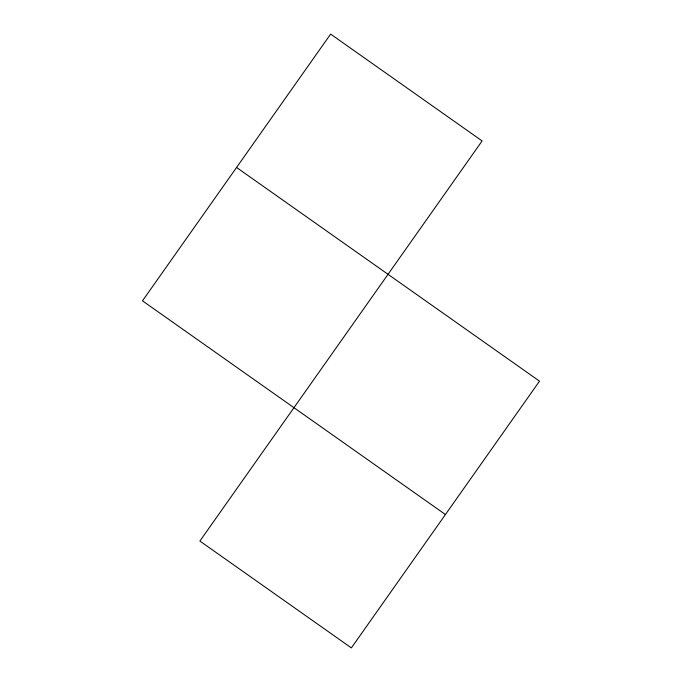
<?xml version="1.0" encoding="UTF-8"?>
<svg xmlns="http://www.w3.org/2000/svg" width="682" height="682" viewBox="0 0 682 682"><rect width="100%" height="100%" fill="white"/><g stroke="black" fill="none" stroke-linecap="round" stroke-linejoin="round"><path stroke-width="1.02" d="M236.56 167.465L539.513 381.161L351.366 647.9L199.886 541.056L482.114 140.944L330.634 34.1L142.487 300.839L445.44 514.535"/></g></svg>
